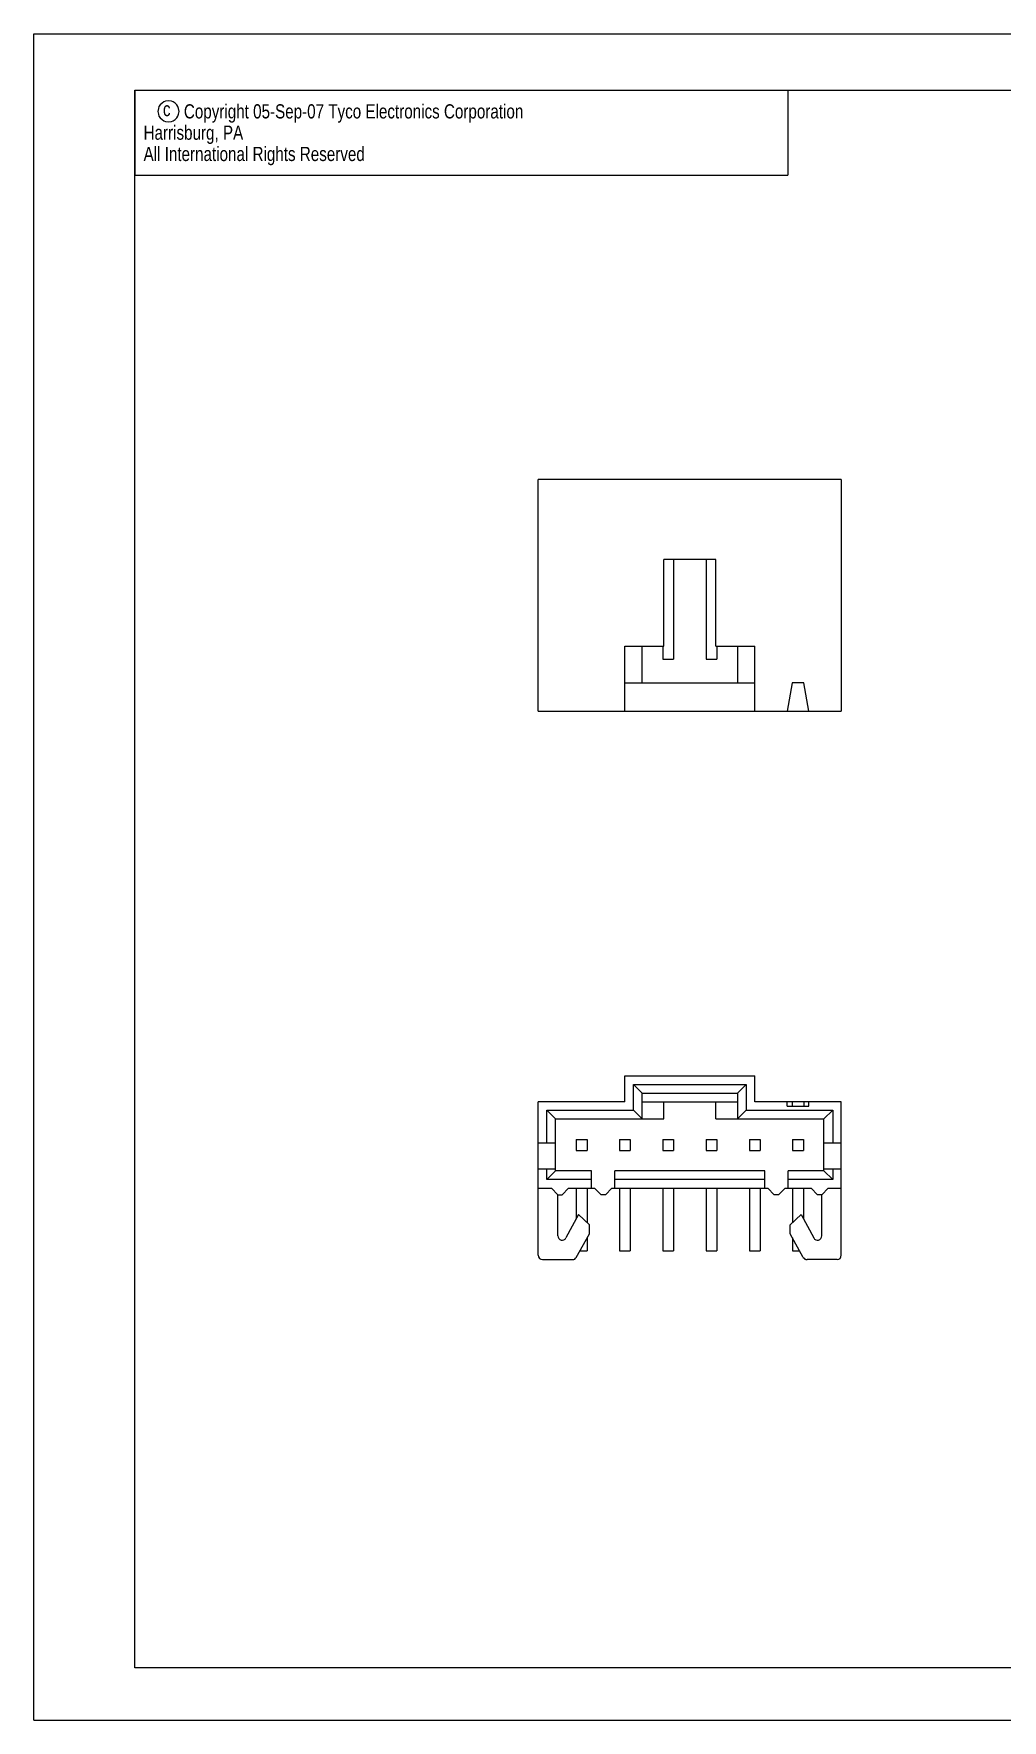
# Model space of a CAD drawing. Extents: x 0 to 420, y 0 to 297.
# Drawn here: x 0 to 170.5, y 0 to 297 of the extents above; entities that cross this region are included whole.
import ezdxf

# ---------------------------------------------------------------- set-up
doc = ezdxf.new("R2010")
doc.units = 0
doc.header["$LTSCALE"] = 23.1
doc.layers.get('0').update_dxf_attribs({"linetype": 'CONTINUOUS'})
doc.styles.get("Standard").update_dxf_attribs({"font": 'txt', "width": 0.95})

msp = doc.modelspace()

# ---------------------------------------------------------------- linework, layer by layer
at = {"color": 7, "linetype": 'CONTINUOUS'}
for p, q in [((0, 0), (0, 297)), ((0, 297), (420, 297)), ((17.78, 9.23), (17.78, 287.08)), ((17.78, 287.08), (409.21, 287.08)), ((88.83, 177.73), (88.83, 218.5)), ((142.17, 218.5), (88.83, 218.5)), ((142.17, 218.5), (142.17, 177.73)), ((110.93, 189.16), (110.93, 204.4)), ((120.07, 204.4), (110.93, 204.4)), ((112.64, 204.4), (112.64, 186.87)), ((118.36, 204.4), (118.36, 186.87)), ((120.07, 189.16), (120.07, 204.4)), ((104.07, 177.73), (104.07, 189.16)), ((104.07, 189.16), (110.93, 189.16)), ((107.12, 182.68), (107.12, 189.16)), ((110.74, 189.16), (110.74, 186.87)), ((120.07, 189.16), (126.93, 189.16)), ((120.26, 189.16), (120.26, 186.87)), ((123.88, 189.16), (123.88, 182.68)), ((126.93, 177.73), (126.93, 189.16)), ((110.74, 186.87), (112.64, 186.87)), ((118.36, 186.87), (120.26, 186.87)), ((104.07, 182.68), (126.93, 182.68)), ((133.52, 182.68), (132.65, 177.73)), ((135.58, 182.68), (133.52, 182.68)), ((136.46, 177.73), (135.58, 182.68)), ((88.83, 177.73), (142.17, 177.73)), ((104.07, 108.93), (104.07, 113.5)), ((104.07, 113.5), (126.93, 113.5)), ((126.93, 108.93), (126.93, 113.5)), ((105.59, 107.41), (105.59, 111.98)), ((107.12, 110.46), (105.59, 111.98)), ((105.59, 111.98), (125.41, 111.98)), ((107.12, 105.89), (107.12, 110.46)), ((107.12, 110.46), (123.88, 110.46)), ((123.88, 110.46), (125.41, 111.98)), ((123.88, 110.46), (123.88, 105.89)), ((125.41, 111.98), (125.41, 107.41)), ((88.83, 81.88), (88.83, 108.93)), ((104.07, 108.93), (88.83, 108.93)), ((90.35, 101.69), (90.35, 107.41)), ((91.88, 105.89), (90.35, 107.41)), ((90.35, 107.41), (105.59, 107.41)), ((107.12, 105.89), (105.59, 107.41)), ((107.12, 108.93), (123.88, 108.93)), ((110.93, 105.89), (110.93, 108.93)), ((120.07, 105.89), (120.07, 108.93)), ((123.88, 105.89), (125.41, 107.41)), ((125.41, 107.41), (140.65, 107.41)), ((142.17, 108.93), (126.93, 108.93)), ((132.65, 108.17), (132.65, 108.93)), ((132.65, 108.17), (136.46, 108.17)), ((133.52, 108.93), (133.52, 108.17)), ((135.58, 108.93), (135.58, 108.17)), ((136.46, 108.17), (136.46, 108.93)), ((139.12, 105.89), (140.65, 107.41)), ((140.65, 107.41), (140.65, 101.69)), ((142.17, 81.88), (142.17, 108.93)), ((91.88, 96.74), (91.88, 105.89)), ((91.88, 105.89), (110.93, 105.89)), ((120.07, 105.89), (139.12, 105.89)), ((139.12, 96.74), (139.12, 105.89)), ((88.83, 101.69), (91.88, 101.69)), ((95.5, 102.27), (95.5, 100.36)), ((95.5, 102.27), (97.4, 102.27)), ((97.4, 102.27), (97.4, 100.36)), ((103.12, 102.27), (103.12, 100.36)), ((103.12, 102.27), (105.02, 102.27)), ((105.02, 102.27), (105.02, 100.36)), ((110.74, 102.27), (110.74, 100.36)), ((110.74, 102.27), (112.64, 102.27)), ((112.64, 102.27), (112.64, 100.36)), ((118.36, 102.27), (118.36, 100.36)), ((118.36, 102.27), (120.26, 102.27)), ((120.26, 102.27), (120.26, 100.36)), ((125.98, 102.27), (127.88, 102.27)), ((125.98, 102.27), (125.98, 100.36)), ((127.88, 102.27), (127.88, 100.36)), ((133.6, 102.27), (135.5, 102.27)), ((133.6, 102.27), (133.6, 100.36)), ((135.5, 102.27), (135.5, 100.36)), ((139.12, 101.69), (142.17, 101.69)), ((95.5, 100.36), (97.4, 100.36)), ((103.12, 100.36), (105.02, 100.36)), ((110.74, 100.36), (112.64, 100.36)), ((118.36, 100.36), (120.26, 100.36)), ((125.98, 100.36), (127.88, 100.36)), ((133.6, 100.36), (135.5, 100.36)), ((88.83, 97.12), (91.88, 97.12)), ((90.35, 95.22), (90.35, 97.12)), ((91.88, 96.74), (90.35, 95.22)), ((98.2, 95.22), (90.35, 95.22)), ((98.2, 96.74), (91.88, 96.74)), ((98.2, 93.69), (98.2, 96.74)), ((102.32, 93.69), (102.32, 96.74)), ((128.68, 96.74), (102.32, 96.74)), ((128.68, 95.22), (102.32, 95.22)), ((128.68, 93.69), (128.68, 96.74)), ((139.12, 96.74), (132.8, 96.74)), ((132.8, 93.69), (132.8, 96.74)), ((140.65, 95.22), (132.8, 95.22)), ((139.12, 97.12), (142.17, 97.12)), ((139.12, 96.74), (140.65, 95.22)), ((140.65, 97.12), (140.65, 95.22)), ((88.83, 93.69), (91.12, 93.69)), ((91.12, 93.69), (92.26, 92.55)), ((92.26, 85.31), (92.26, 92.55)), ((92.26, 92.55), (93.02, 92.55)), ((93.02, 92.55), (94.16, 93.69)), ((94.16, 93.69), (98.74, 93.69)), ((95.5, 93.69), (95.5, 88.27)), ((97.4, 93.69), (97.4, 87.62)), ((99.88, 92.55), (98.74, 93.69)), ((100.64, 92.55), (99.88, 92.55)), ((101.78, 93.69), (100.64, 92.55)), ((101.78, 93.69), (129.22, 93.69)), ((103.12, 93.69), (103.12, 82.64)), ((105.02, 93.69), (105.02, 82.64)), ((110.74, 93.69), (110.74, 82.64)), ((112.64, 93.69), (112.64, 82.64)), ((118.36, 93.69), (118.36, 82.64)), ((120.26, 93.69), (120.26, 82.64)), ((125.98, 93.69), (125.98, 82.64)), ((127.88, 93.69), (127.88, 82.64)), ((130.36, 92.55), (129.22, 93.69)), ((131.12, 92.55), (130.36, 92.55)), ((132.26, 93.69), (131.12, 92.55)), ((132.26, 93.69), (136.84, 93.69)), ((133.6, 93.69), (133.6, 87.62)), ((135.5, 93.69), (135.5, 88.27)), ((137.98, 92.55), (136.84, 93.69)), ((138.74, 92.55), (137.98, 92.55)), ((139.88, 93.69), (138.74, 92.55)), ((138.74, 85.31), (138.74, 92.55)), ((139.88, 93.69), (142.17, 93.69)), ((95.92, 89.04), (93.69, 84.95)), ((97.82, 87.22), (95.92, 89.04)), ((97.82, 85.69), (97.82, 87.22)), ((133.18, 87.22), (135.08, 89.04)), ((133.18, 85.69), (133.18, 87.22)), ((135.08, 89.04), (137.31, 84.95)), ((95.52, 81.51), (97.82, 85.69)), ((97.4, 84.93), (97.4, 82.64)), ((135.48, 81.51), (133.18, 85.69)), ((133.6, 84.93), (133.6, 82.64)), ((89.59, 81.12), (94.85, 81.12)), ((96.14, 82.64), (97.4, 82.64)), ((103.12, 82.64), (105.02, 82.64)), ((110.74, 82.64), (112.64, 82.64)), ((118.36, 82.64), (120.26, 82.64)), ((125.98, 82.64), (127.88, 82.64)), ((133.6, 82.64), (134.86, 82.64)), ((141.41, 81.12), (136.15, 81.12)), ((409.21, 9.23), (17.78, 9.23)), ((30.48, 9.23), (17.78, 9.23)), ((0, 0), (420, 0))]:
    msp.add_line(p, q, dxfattribs=at)
at = {"color": 2, "linetype": 'CONTINUOUS'}
for p, q in [((17.78, 287.08), (132.78, 287.08)), ((17.78, 287.08), (17.78, 272.08)), ((132.78, 287.08), (132.78, 272.08)), ((17.78, 272.08), (132.78, 272.08))]:
    msp.add_line(p, q, dxfattribs=at)
msp.add_lwpolyline([(21.85, 283.33), (21.95, 282.81), (22.05, 282.5), (22.26, 282.19), (22.58, 281.88), (22.89, 281.67), (23.2, 281.56), (23.72, 281.46), (24.24, 281.56), (24.55, 281.67), (24.87, 281.88), (25.18, 282.19), (25.39, 282.5), (25.49, 282.81), (25.6, 283.33), (25.49, 283.86), (25.39, 284.17), (25.18, 284.48), (24.87, 284.79), (24.55, 285), (24.24, 285.11), (23.72, 285.21), (23.2, 285.11), (22.89, 285), (22.58, 284.79), (22.26, 284.48), (22.05, 284.17), (21.95, 283.86), (21.85, 283.33)], dxfattribs=at)
at = {"color": 7, "linetype": 'CONTINUOUS'}
for centre, start, end in [((93.02, 85.31), 180, 331.4866), ((137.98, 85.31), 208.5134, 360), ((89.59, 81.88), 180, 270), ((94.85, 81.88), 270, 331.1192), ((136.15, 81.88), 208.8808, 270), ((141.41, 81.88), 270, 360)]:
    msp.add_arc(centre, 0.762, start, end, dxfattribs=at)

# ---------------------------------------------------------------- texts
at = {"color": 2, "linetype": 'CONTINUOUS', "width": 0.8}
for s, p in [('c', (22.75, 282.48)), ('Copyright 05-Sep-07 Tyco Electronics Corporation', (26.43, 282.08)), ('  Harrisburg, PA', (17.85, 278.33)), ('  All International Rights Reserved', (17.85, 274.58))]:
    msp.add_text(s, height=2.5, dxfattribs=at).set_placement(p)

doc.saveas('drawing.dxf')
